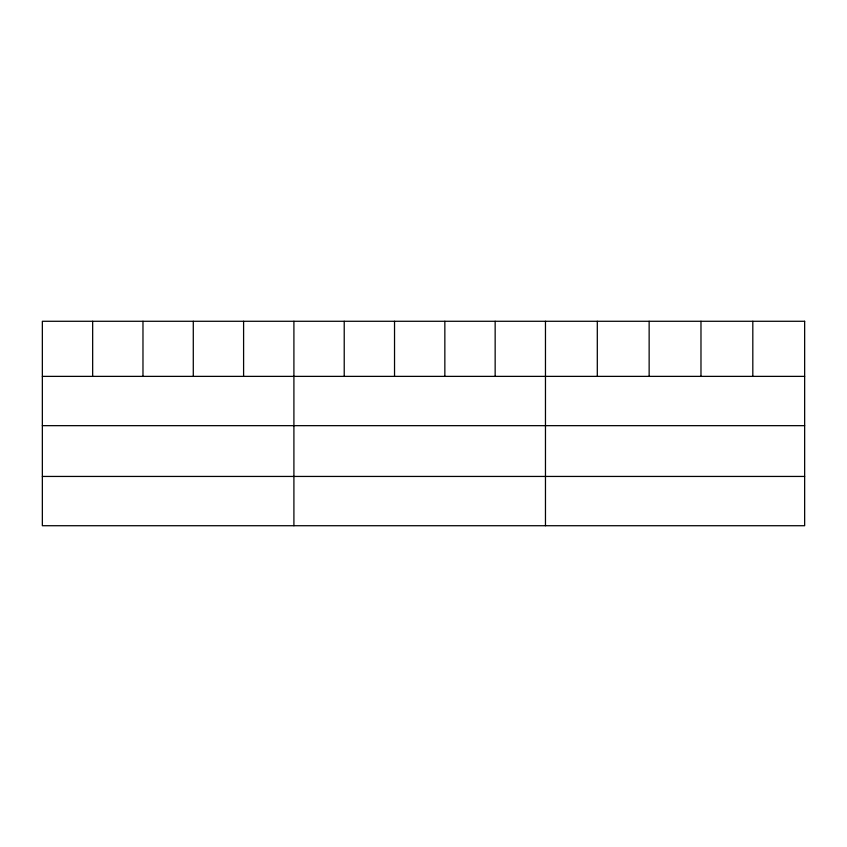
<?xml version="1.0" encoding="UTF-8"?>
<svg xmlns="http://www.w3.org/2000/svg" width="847" height="847" viewBox="0 0 847 847"><rect width="100%" height="100%" fill="white"/><g stroke="black" fill="none" stroke-linecap="round" stroke-linejoin="round"><path stroke-width="1.27" d="M42.35 376.375L804.65 376.375M42.35 425.66L804.65 425.66M42.35 476.438L804.65 476.438M752.814 321.278L752.814 376.375M700.977 321.278L700.977 376.375M649.141 321.278L649.141 376.375M597.304 321.278L597.304 376.375M545.468 321.278L545.468 525.722M495.156 321.278L495.156 376.375M444.844 321.278L444.844 376.375M394.533 321.278L394.533 376.375M344.221 321.278L344.221 376.375M293.909 321.278L293.909 525.722M243.597 321.278L243.597 376.375M193.285 321.278L193.285 376.375M142.974 321.278L142.974 376.375M92.662 321.278L92.662 376.375M804.65 321.278L42.35 321.278L42.35 525.722L804.65 525.722L804.65 321.278"/></g></svg>
